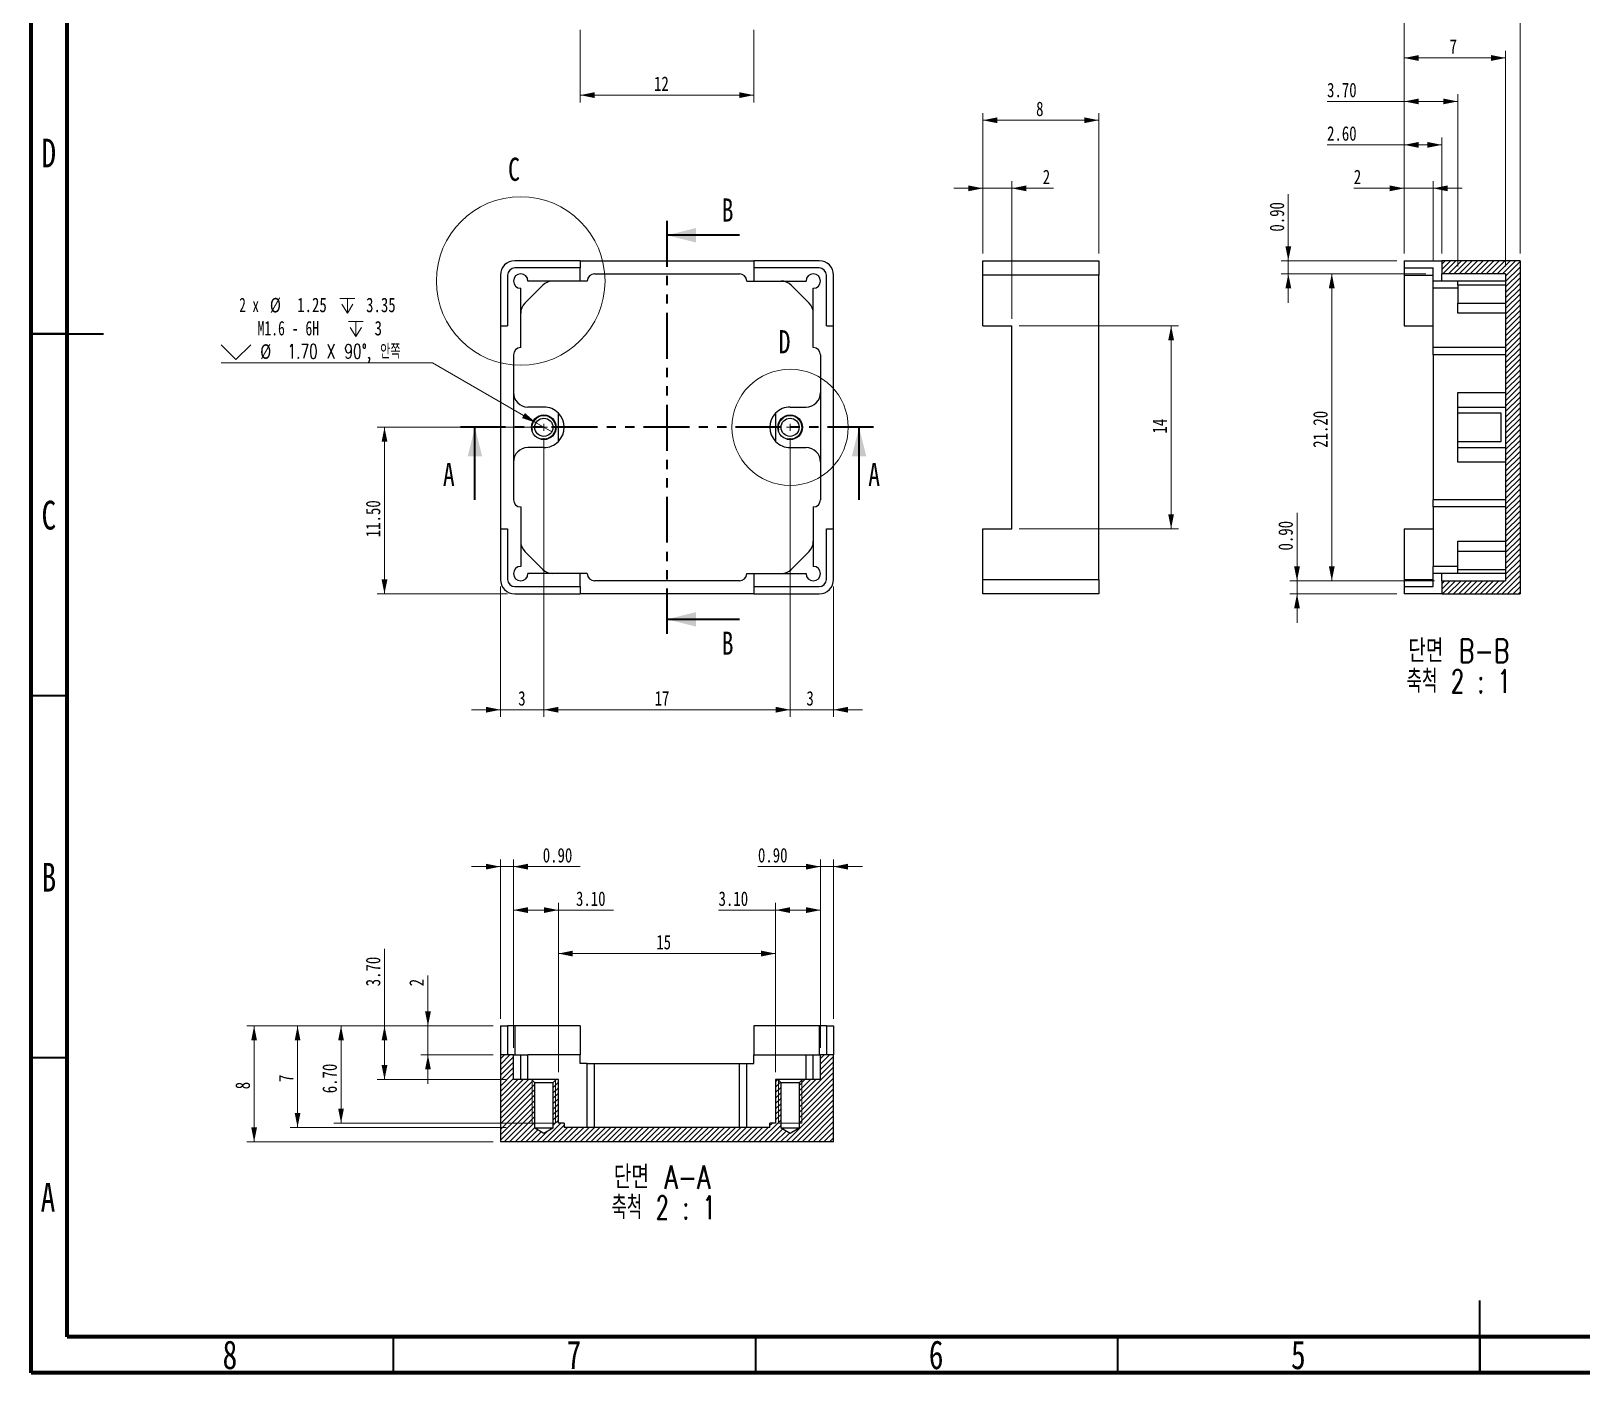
# Model space of a CAD drawing. Header units: millimetres. Extents: x 15 to 415, y 5 to 292.
# Drawn here: x 15 to 229.1, y 5 to 190.3 of the extents above; entities that cross this region are included whole.
import ezdxf

# ---------------------------------------------------------------- set-up
doc = ezdxf.new("R2010")
doc.units = ezdxf.units.MM
doc.linetypes.add('PHANTOM', pattern=[12.7, 6.35, -1.27, 1.27, -1.27, 1.27, -1.27])
doc.styles.add('SLDTEXTSTYLE1', font='TXT', dxfattribs={"width": 0.75, "bigfont": 'bigfont'})
doc.styles.add('SLDTEXTSTYLE10', font='TXT', dxfattribs={"width": 0.696429, "bigfont": 'bigfont'})
doc.styles.add('SLDTEXTSTYLE11', font='TXT', dxfattribs={"width": 0.65625, "bigfont": 'bigfont'})
doc.styles.add('SLDTEXTSTYLE2', font='TXT', dxfattribs={"width": 0.75})
doc.styles.add('SLDTEXTSTYLE8', font='TXT', dxfattribs={"width": 0.666667})
doc.styles.add('SLDTEXTSTYLE9', font='TXT', dxfattribs={"width": 0.694444})
doc.dimstyles.new('SLDDIMSTYLE0', dxfattribs={"dimtxt": 2, "dimasz": 2, "dimexe": 0, "dimexo": 0.0625, "dimgap": 0.5, "dimtad": 1, "dimlfac": 0.5, "dimrnd": 1e-09, "dimzin": 12, "dimdsep": 46, "dimtxsty": 'SLDTEXTSTYLE2', "dimsah": 1, "dimcen": 0.09, "dimadec": 0, "dimazin": 3, "dimtfac": 1, "dimtofl": 0, "dimtmove": 0, "dimatfit": 3, "dimfxl": 1, "dimfrac": 2, "dimtolj": 1, "dimtzin": 12, "dimarcsym": 0})
doc.dimstyles.new('SLDDIMSTYLE1', dxfattribs={"dimtxt": 2, "dimasz": 2, "dimexe": 0, "dimexo": 0.0625, "dimgap": 0.5, "dimtad": 0, "dimtih": 1, "dimtoh": 1, "dimlfac": 0.5, "dimrnd": 1e-09, "dimzin": 12, "dimdsep": 46, "dimtxsty": 'SLDTEXTSTYLE2', "dimblk1": 'NONE', "dimsah": 1, "dimcen": 0, "dimadec": 0, "dimazin": 3, "dimtfac": 1, "dimtmove": 0, "dimatfit": 3, "dimldrblk": 'NONE', "dimfxl": 1, "dimfrac": 2, "dimtolj": 1, "dimtzin": 12, "dimarcsym": 0})
doc.dimstyles.new('SLDDIMSTYLE2', dxfattribs={"dimtxt": 2, "dimasz": 2, "dimexe": 0, "dimexo": 0.0625, "dimgap": 0.5, "dimtad": 1, "dimlfac": 0.5, "dimrnd": 1e-09, "dimzin": 12, "dimdsep": 46, "dimtxsty": 'SLDTEXTSTYLE2', "dimsah": 1, "dimcen": 0.09, "dimadec": 0, "dimazin": 3, "dimtfac": 1, "dimtmove": 0, "dimatfit": 0, "dimfxl": 1, "dimfrac": 2, "dimtolj": 1, "dimtzin": 12, "dimarcsym": 0})
doc.dimstyles.new('SLDDIMSTYLE3', dxfattribs={"dimtxt": 2, "dimasz": 2, "dimexe": 0, "dimexo": 0.0625, "dimgap": 0.5, "dimtad": 1, "dimlfac": 0.5, "dimrnd": 1e-09, "dimzin": 4, "dimdsep": 46, "dimtxsty": 'SLDTEXTSTYLE2', "dimsah": 1, "dimcen": 0.09, "dimadec": 0, "dimazin": 1, "dimtfac": 1, "dimtofl": 0, "dimtmove": 0, "dimatfit": 3, "dimfxl": 1, "dimfrac": 2, "dimtolj": 1, "dimtzin": 12, "dimarcsym": 0})
doc.dimstyles.new('SLDDIMSTYLE5', dxfattribs={"dimtxt": 2, "dimasz": 2, "dimexe": 0, "dimexo": 0.0625, "dimgap": 0.5, "dimtad": 1, "dimlfac": 0.5, "dimrnd": 1e-09, "dimzin": 4, "dimdsep": 46, "dimtxsty": 'SLDTEXTSTYLE2', "dimsah": 1, "dimcen": 0.09, "dimadec": 0, "dimazin": 1, "dimtfac": 1, "dimtmove": 0, "dimatfit": 0, "dimfxl": 1, "dimfrac": 2, "dimtolj": 1, "dimtzin": 12, "dimarcsym": 0})
doc.dimstyles.new('SLDDIMSTYLE6', dxfattribs={"dimtxt": 2, "dimasz": 2, "dimexe": 0, "dimexo": 0.0625, "dimgap": 0.5, "dimtad": 1, "dimlfac": 0.5, "dimrnd": 1e-09, "dimzin": 0, "dimdsep": 46, "dimtxsty": 'SLDTEXTSTYLE2', "dimsah": 1, "dimcen": 0.09, "dimadec": 0, "dimazin": 0, "dimtfac": 1, "dimtmove": 0, "dimatfit": 0, "dimfxl": 1, "dimfrac": 2, "dimtolj": 1, "dimtzin": 12, "dimarcsym": 0})

# ---------------------------------------------------------------- blocks, each defined once
blk = doc.blocks.new('_D')
at = {"color": 7, "linetype": 'Continuous', "lineweight": 18}
for p, q in [((85.8, 134.09), (85.8, 95.59)), ((119.8, 134.09), (119.8, 95.59)), ((85.8, 96.59), (119.8, 96.59))]:
    blk.add_line(p, q, dxfattribs=at)
for points in [[(85.8, 96.59), (87.8, 96.19), (87.8, 96.99)], [(119.8, 96.59), (117.8, 96.99), (117.8, 96.19)]]:
    blk.add_solid(points, dxfattribs=at)
at = {"color": 7, "linetype": 'Continuous', "lineweight": 18, "insert": (101.09, 99.17), "char_height": 2, "attachment_point": 1, "style": 'SLDTEXTSTYLE2'}
blk.add_mtext('17', dxfattribs=at)
blk = doc.blocks.new('SW_SYMBOL_HOLE_DEPTH')
at = {"color": 0, "linetype": 'Continuous', "lineweight": 18}
for p, q in [((0, 875), (800, 875)), ((400, 875), (400, 75)), ((100, 555), (400, 75)), ((700, 555), (400, 75))]:
    blk.add_line(p, q, dxfattribs=at)
blk = doc.blocks.new('SW_SYMBOL_HOLE_SINK')
at = {"color": 0, "linetype": 'Continuous', "lineweight": 18}
for p, q in [((0, 875), (800, 75)), ((800, 75), (1600, 875))]:
    blk.add_line(p, q, dxfattribs=at)
blk = doc.blocks.new('_D_1')
at = {"color": 7, "linetype": 'Continuous', "lineweight": 18}
for p, q in [((70.42, 144.47), (41.24, 144.47)), ((84.72, 136.22), (70.42, 144.47)), ((86.88, 134.97), (84.72, 136.22))]:
    blk.add_line(p, q, dxfattribs=at)
blk.add_solid([(84.72, 136.22), (83.19, 137.56), (82.79, 136.87)], dxfattribs=at)
at = {"color": 7, "linetype": 'Continuous', "lineweight": 18, "xscale": 0.0025546875, "yscale": 0.0025546875, "zscale": 0.0025546875}
for name, p in [('SW_SYMBOL_HOLE_DEPTH', (57.65, 151.16)), ('SW_SYMBOL_HOLE_DEPTH', (58.82, 147.95)), ('SW_SYMBOL_HOLE_SINK', (41.24, 144.75))]:
    blk.add_blockref(name, p, dxfattribs=at)
at = {"color": 7, "linetype": 'Continuous', "lineweight": 18, "char_height": 2, "attachment_point": 1}
for s, insert, style in [('2 x', (43.75, 153.49), 'SLDTEXTSTYLE8'), ('%%c', (47.98, 153.46), 'SLDTEXTSTYLE2'), ('1.25', (51.75, 153.49), 'SLDTEXTSTYLE2'), ('3.35', (61.26, 153.49), 'SLDTEXTSTYLE2'), ('M1.6 - 6H', (46.27, 150.28), 'SLDTEXTSTYLE9'), ('3', (62.43, 150.28), 'SLDTEXTSTYLE2'), ('%%c', (46.64, 147.05), 'SLDTEXTSTYLE2'), ('1.70 X 90\\M+1818B, 안쪽', (50.4, 147.08), 'SLDTEXTSTYLE10')]:
    blk.add_mtext(s, dxfattribs=dict(at, insert=insert, style=style))
blk = doc.blocks.new('_NONE')
blk = doc.blocks.new('_D_2')
at = {"color": 7, "linetype": 'Continuous', "lineweight": 18}
for p, q in [((85.8, 134.09), (85.8, 95.59)), ((79.8, 113.59), (79.8, 95.59)), ((79.8, 96.59), (75.8, 96.59)), ((79.8, 96.59), (85.8, 96.59)), ((85.8, 96.59), (89.8, 96.59))]:
    blk.add_line(p, q, dxfattribs=at)
for points in [[(79.8, 96.59), (77.8, 96.99), (77.8, 96.19)], [(85.8, 96.59), (87.8, 96.19), (87.8, 96.99)]]:
    blk.add_solid(points, dxfattribs=at)
at = {"color": 7, "linetype": 'Continuous', "lineweight": 18, "insert": (82.26, 99.17), "char_height": 2, "attachment_point": 1, "style": 'SLDTEXTSTYLE2'}
blk.add_mtext('3', dxfattribs=at)
blk = doc.blocks.new('_D_3')
at = {"color": 7, "linetype": 'Continuous', "lineweight": 18}
for p, q in [((119.8, 134.09), (119.8, 95.59)), ((125.8, 113.59), (125.8, 95.59)), ((119.8, 96.59), (115.8, 96.59)), ((125.8, 96.59), (119.8, 96.59)), ((125.8, 96.59), (129.8, 96.59))]:
    blk.add_line(p, q, dxfattribs=at)
for points in [[(119.8, 96.59), (117.8, 96.99), (117.8, 96.19)], [(125.8, 96.59), (127.8, 96.19), (127.8, 96.99)]]:
    blk.add_solid(points, dxfattribs=at)
at = {"color": 7, "linetype": 'Continuous', "lineweight": 18, "insert": (122.05, 99.17), "char_height": 2, "attachment_point": 1, "style": 'SLDTEXTSTYLE2'}
blk.add_mtext('3', dxfattribs=at)
blk = doc.blocks.new('_D_4')
at = {"color": 7, "linetype": 'Continuous', "lineweight": 18}
for p, q in [((84.3, 135.59), (62.8, 135.59)), ((63.8, 112.59), (63.8, 135.59)), ((80.8, 112.59), (62.8, 112.59))]:
    blk.add_line(p, q, dxfattribs=at)
for points in [[(63.8, 135.59), (63.4, 133.59), (64.2, 133.59)], [(63.8, 112.59), (64.2, 114.59), (63.4, 114.59)]]:
    blk.add_solid(points, dxfattribs=at)
at = {"color": 7, "linetype": 'Continuous', "lineweight": 18, "insert": (61.22, 120.41), "char_height": 2, "attachment_point": 1, "rotation": 90, "style": 'SLDTEXTSTYLE2'}
blk.add_mtext('11.50', dxfattribs=at)
blk = doc.blocks.new('SW_CENTERMARKSYMBOL_0')
at = {"color": 0, "linetype": 'Continuous', "lineweight": 0}
for q in [(-0.5, 0), (0, 0.5), (0, -0.5), (0.5, 0)]:
    blk.add_line((0, 0), q, dxfattribs=at)
blk = doc.blocks.new('SW_CENTERMARKSYMBOL_1')
at = {"color": 0, "linetype": 'Continuous', "lineweight": 0}
for q in [(-0.5, 0), (0, 0.5), (0, -0.5), (0.5, 0)]:
    blk.add_line((0, 0), q, dxfattribs=at)
blk = doc.blocks.new('_D_5')
at = {"color": 7, "linetype": 'Continuous', "lineweight": 18}
for p, q in [((146.4, 159.59), (146.4, 178.99)), ((146.4, 177.99), (162.4, 177.99)), ((162.4, 159.59), (162.4, 178.99))]:
    blk.add_line(p, q, dxfattribs=at)
for points in [[(146.4, 177.99), (148.4, 177.59), (148.4, 178.39)], [(162.4, 177.99), (160.4, 178.39), (160.4, 177.59)]]:
    blk.add_solid(points, dxfattribs=at)
at = {"color": 7, "linetype": 'Continuous', "lineweight": 18, "insert": (153.76, 180.57), "char_height": 2, "attachment_point": 1, "style": 'SLDTEXTSTYLE2'}
blk.add_mtext('8', dxfattribs=at)
blk = doc.blocks.new('_D_6')
at = {"color": 7, "linetype": 'Continuous', "lineweight": 18}
for p, q in [((146.4, 159.59), (146.4, 169.59)), ((150.4, 150.59), (150.4, 169.59)), ((146.4, 168.59), (142.4, 168.59)), ((146.4, 168.59), (150.4, 168.59)), ((150.4, 168.59), (156.15, 168.59))]:
    blk.add_line(p, q, dxfattribs=at)
for points in [[(146.4, 168.59), (144.4, 168.99), (144.4, 168.19)], [(150.4, 168.59), (152.4, 168.19), (152.4, 168.99)]]:
    blk.add_solid(points, dxfattribs=at)
at = {"color": 7, "linetype": 'Continuous', "lineweight": 18, "insert": (154.68, 171.17), "char_height": 2, "attachment_point": 1, "style": 'SLDTEXTSTYLE2'}
blk.add_mtext('2', dxfattribs=at)
blk = doc.blocks.new('_D_7')
at = {"color": 7, "linetype": 'Continuous', "lineweight": 18}
for p, q in [((151.4, 149.59), (173.4, 149.59)), ((172.4, 121.59), (172.4, 149.59)), ((151.4, 121.59), (173.4, 121.59))]:
    blk.add_line(p, q, dxfattribs=at)
for points in [[(172.4, 149.59), (172, 147.59), (172.8, 147.59)], [(172.4, 121.59), (172.8, 123.59), (172, 123.59)]]:
    blk.add_solid(points, dxfattribs=at)
at = {"color": 7, "linetype": 'Continuous', "lineweight": 18, "insert": (169.82, 134.73), "char_height": 2, "attachment_point": 1, "rotation": 90, "style": 'SLDTEXTSTYLE2'}
blk.add_mtext('14', dxfattribs=at)
blk = doc.blocks.new('_D_10')
at = {"color": 7, "linetype": 'Continuous', "lineweight": 18}
for p, q in [((90.8, 190.46), (90.8, 180.46)), ((114.8, 190.46), (114.8, 180.46)), ((90.8, 181.46), (114.8, 181.46))]:
    blk.add_line(p, q, dxfattribs=at)
for points in [[(90.8, 181.46), (92.8, 181.06), (92.8, 181.86)], [(114.8, 181.46), (112.8, 181.86), (112.8, 181.06)]]:
    blk.add_solid(points, dxfattribs=at)
at = {"color": 7, "linetype": 'Continuous', "lineweight": 18, "insert": (101.01, 184.04), "char_height": 2, "attachment_point": 1, "style": 'SLDTEXTSTYLE2'}
blk.add_mtext('12', dxfattribs=at)
blk = doc.blocks.new('_D_14')
at = {"color": 7, "linetype": 'Continuous', "lineweight": 18}
for p, q in [((69.8, 52.92), (69.8, 59.87)), ((78.8, 52.92), (68.8, 52.92)), ((69.8, 52.92), (69.8, 48.92)), ((78.8, 48.92), (68.8, 48.92)), ((69.8, 48.92), (69.8, 44.92))]:
    blk.add_line(p, q, dxfattribs=at)
for points in [[(69.8, 52.92), (70.2, 54.92), (69.4, 54.92)], [(69.8, 48.92), (69.4, 46.92), (70.2, 46.92)]]:
    blk.add_solid(points, dxfattribs=at)
at = {"color": 7, "linetype": 'Continuous', "lineweight": 18, "insert": (67.22, 58.4), "char_height": 2, "attachment_point": 1, "rotation": 90, "style": 'SLDTEXTSTYLE2'}
blk.add_mtext('2', dxfattribs=at)
blk = doc.blocks.new('_D_15')
at = {"color": 7, "linetype": 'Continuous', "lineweight": 18}
for p, q in [((63.8, 52.92), (63.8, 63.57)), ((78.8, 52.92), (62.8, 52.92)), ((63.8, 52.92), (63.8, 45.52)), ((80.6, 45.52), (62.8, 45.52))]:
    blk.add_line(p, q, dxfattribs=at)
for points in [[(63.8, 52.92), (63.4, 50.92), (64.2, 50.92)], [(63.8, 45.52), (64.2, 47.52), (63.4, 47.52)]]:
    blk.add_solid(points, dxfattribs=at)
at = {"color": 7, "linetype": 'Continuous', "lineweight": 18, "insert": (61.22, 58.4), "char_height": 2, "attachment_point": 1, "rotation": 90, "style": 'SLDTEXTSTYLE2'}
blk.add_mtext('3.70', dxfattribs=at)
blk = doc.blocks.new('_D_16')
at = {"color": 7, "linetype": 'Continuous', "lineweight": 18}
for p, q in [((78.8, 52.92), (56.8, 52.92)), ((57.8, 52.92), (57.8, 39.52)), ((86.8, 39.52), (56.8, 39.52))]:
    blk.add_line(p, q, dxfattribs=at)
for points in [[(57.8, 52.92), (57.4, 50.92), (58.2, 50.92)], [(57.8, 39.52), (58.2, 41.52), (57.4, 41.52)]]:
    blk.add_solid(points, dxfattribs=at)
at = {"color": 7, "linetype": 'Continuous', "lineweight": 18, "insert": (55.22, 43.63), "char_height": 2, "attachment_point": 1, "rotation": 90, "style": 'SLDTEXTSTYLE2'}
blk.add_mtext('6.70', dxfattribs=at)
blk = doc.blocks.new('_D_17')
at = {"color": 7, "linetype": 'Continuous', "lineweight": 18}
for p, q in [((78.8, 52.92), (50.8, 52.92)), ((51.8, 52.92), (51.8, 38.92)), ((80.6, 38.92), (50.8, 38.92))]:
    blk.add_line(p, q, dxfattribs=at)
for points in [[(51.8, 52.92), (51.4, 50.92), (52.2, 50.92)], [(51.8, 38.92), (52.2, 40.92), (51.4, 40.92)]]:
    blk.add_solid(points, dxfattribs=at)
at = {"color": 7, "linetype": 'Continuous', "lineweight": 18, "insert": (49.22, 45.18), "char_height": 2, "attachment_point": 1, "rotation": 90, "style": 'SLDTEXTSTYLE2'}
blk.add_mtext('7', dxfattribs=at)
blk = doc.blocks.new('_D_18')
at = {"color": 7, "linetype": 'Continuous', "lineweight": 18}
for p, q in [((78.8, 52.92), (44.8, 52.92)), ((45.8, 52.92), (45.8, 36.92)), ((78.8, 36.92), (44.8, 36.92))]:
    blk.add_line(p, q, dxfattribs=at)
for points in [[(45.8, 52.92), (45.4, 50.92), (46.2, 50.92)], [(45.8, 36.92), (46.2, 38.92), (45.4, 38.92)]]:
    blk.add_solid(points, dxfattribs=at)
at = {"color": 7, "linetype": 'Continuous', "lineweight": 18, "insert": (43.22, 44.18), "char_height": 2, "attachment_point": 1, "rotation": 90, "style": 'SLDTEXTSTYLE2'}
blk.add_mtext('8', dxfattribs=at)
blk = doc.blocks.new('_D_19')
at = {"color": 7, "linetype": 'Continuous', "lineweight": 18}
for p, q in [((79.8, 53.92), (79.8, 75.92)), ((81.6, 49.92), (81.6, 75.92)), ((79.8, 74.92), (75.8, 74.92)), ((79.8, 74.92), (81.6, 74.92)), ((81.6, 74.92), (90.82, 74.92))]:
    blk.add_line(p, q, dxfattribs=at)
for points in [[(79.8, 74.92), (77.8, 75.32), (77.8, 74.52)], [(81.6, 74.92), (83.6, 74.52), (83.6, 75.32)]]:
    blk.add_solid(points, dxfattribs=at)
at = {"color": 7, "linetype": 'Continuous', "lineweight": 18, "insert": (85.65, 77.5), "char_height": 2, "attachment_point": 1, "style": 'SLDTEXTSTYLE2'}
blk.add_mtext('0.90', dxfattribs=at)
blk = doc.blocks.new('_D_20')
at = {"color": 7, "linetype": 'Continuous', "lineweight": 18}
for p, q in [((81.6, 49.92), (81.6, 69.92)), ((81.6, 68.92), (87.8, 68.92)), ((87.8, 46.52), (87.8, 69.92)), ((87.8, 68.92), (95.42, 68.92))]:
    blk.add_line(p, q, dxfattribs=at)
for points in [[(81.6, 68.92), (83.6, 68.52), (83.6, 69.32)], [(87.8, 68.92), (85.8, 69.32), (85.8, 68.52)]]:
    blk.add_solid(points, dxfattribs=at)
at = {"color": 7, "linetype": 'Continuous', "lineweight": 18, "insert": (90.24, 71.5), "char_height": 2, "attachment_point": 1, "style": 'SLDTEXTSTYLE2'}
blk.add_mtext('3.10', dxfattribs=at)
blk = doc.blocks.new('_D_21')
at = {"color": 7, "linetype": 'Continuous', "lineweight": 18}
for p, q in [((87.8, 46.52), (87.8, 63.92)), ((87.8, 62.92), (117.8, 62.92)), ((117.8, 46.52), (117.8, 63.92))]:
    blk.add_line(p, q, dxfattribs=at)
for points in [[(87.8, 62.92), (89.8, 62.52), (89.8, 63.32)], [(117.8, 62.92), (115.8, 63.32), (115.8, 62.52)]]:
    blk.add_solid(points, dxfattribs=at)
at = {"color": 7, "linetype": 'Continuous', "lineweight": 18, "insert": (101.32, 65.5), "char_height": 2, "attachment_point": 1, "style": 'SLDTEXTSTYLE2'}
blk.add_mtext('15', dxfattribs=at)
blk = doc.blocks.new('_D_22')
at = {"color": 7, "linetype": 'Continuous', "lineweight": 18}
for p, q in [((117.8, 68.92), (109.92, 68.92)), ((117.8, 46.52), (117.8, 69.92)), ((117.8, 68.92), (124, 68.92)), ((124, 49.92), (124, 69.92))]:
    blk.add_line(p, q, dxfattribs=at)
for points in [[(117.8, 68.92), (119.8, 68.52), (119.8, 69.32)], [(124, 68.92), (122, 69.32), (122, 68.52)]]:
    blk.add_solid(points, dxfattribs=at)
at = {"color": 7, "linetype": 'Continuous', "lineweight": 18, "insert": (109.92, 71.5), "char_height": 2, "attachment_point": 1, "style": 'SLDTEXTSTYLE2'}
blk.add_mtext('3.10', dxfattribs=at)
blk = doc.blocks.new('_D_23')
at = {"color": 7, "linetype": 'Continuous', "lineweight": 18}
for p, q in [((124, 49.92), (124, 75.92)), ((125.8, 53.92), (125.8, 75.92)), ((124, 74.92), (115.36, 74.92)), ((124, 74.92), (125.8, 74.92)), ((125.8, 74.92), (129.8, 74.92))]:
    blk.add_line(p, q, dxfattribs=at)
for points in [[(124, 74.92), (122, 75.32), (122, 74.52)], [(125.8, 74.92), (127.8, 74.52), (127.8, 75.32)]]:
    blk.add_solid(points, dxfattribs=at)
at = {"color": 7, "linetype": 'Continuous', "lineweight": 18, "insert": (115.36, 77.5), "char_height": 2, "attachment_point": 1, "style": 'SLDTEXTSTYLE2'}
blk.add_mtext('0.90', dxfattribs=at)
blk = doc.blocks.new('SW_NOTE_3')
at = {"color": 0, "linetype": 'Continuous', "lineweight": 0, "char_height": 3.2, "attachment_point": 2}
for s, insert, style in [('단면 A-A', (7.6, 4.13), 'SLDTEXTSTYLE1'), ('축척 2 : 1', (7.78, -0.07), 'SLDTEXTSTYLE11')]:
    blk.add_mtext(s, dxfattribs=dict(at, insert=insert, style=style))
blk = doc.blocks.new('_D_24')
at = {"color": 7, "linetype": 'Continuous', "lineweight": 18}
for p, q in [((204.58, 159.59), (204.58, 169.59)), ((208.58, 158.59), (208.58, 169.59)), ((204.58, 168.59), (197.62, 168.59)), ((204.58, 168.59), (208.58, 168.59)), ((208.58, 168.59), (212.58, 168.59))]:
    blk.add_line(p, q, dxfattribs=at)
for points in [[(204.58, 168.59), (202.58, 168.99), (202.58, 168.19)], [(208.58, 168.59), (210.58, 168.19), (210.58, 168.99)]]:
    blk.add_solid(points, dxfattribs=at)
at = {"color": 7, "linetype": 'Continuous', "lineweight": 18, "insert": (197.62, 171.17), "char_height": 2, "attachment_point": 1, "style": 'SLDTEXTSTYLE2'}
blk.add_mtext('2', dxfattribs=at)
blk = doc.blocks.new('_D_25')
at = {"color": 7, "linetype": 'Continuous', "lineweight": 18}
for p, q in [((204.58, 159.59), (204.58, 175.59)), ((209.78, 159.59), (209.78, 175.59)), ((204.58, 174.59), (193.93, 174.59)), ((204.58, 174.59), (209.78, 174.59))]:
    blk.add_line(p, q, dxfattribs=at)
for points in [[(204.58, 174.59), (206.58, 174.19), (206.58, 174.99)], [(209.78, 174.59), (207.78, 174.99), (207.78, 174.19)]]:
    blk.add_solid(points, dxfattribs=at)
at = {"color": 7, "linetype": 'Continuous', "lineweight": 18, "insert": (193.93, 177.17), "char_height": 2, "attachment_point": 1, "style": 'SLDTEXTSTYLE2'}
blk.add_mtext('2.60', dxfattribs=at)
blk = doc.blocks.new('_D_26')
at = {"color": 7, "linetype": 'Continuous', "lineweight": 18}
for p, q in [((204.58, 180.59), (193.93, 180.59)), ((204.58, 159.59), (204.58, 181.59)), ((204.58, 180.59), (211.98, 180.59)), ((211.98, 157.79), (211.98, 181.59))]:
    blk.add_line(p, q, dxfattribs=at)
for points in [[(204.58, 180.59), (206.58, 180.19), (206.58, 180.99)], [(211.98, 180.59), (209.98, 180.99), (209.98, 180.19)]]:
    blk.add_solid(points, dxfattribs=at)
at = {"color": 7, "linetype": 'Continuous', "lineweight": 18, "insert": (193.93, 183.17), "char_height": 2, "attachment_point": 1, "style": 'SLDTEXTSTYLE2'}
blk.add_mtext('3.70', dxfattribs=at)
blk = doc.blocks.new('_D_27')
at = {"color": 7, "linetype": 'Continuous', "lineweight": 18}
for p, q in [((204.58, 159.59), (204.58, 187.59)), ((204.58, 186.59), (218.58, 186.59)), ((218.58, 157.79), (218.58, 187.59))]:
    blk.add_line(p, q, dxfattribs=at)
for points in [[(204.58, 186.59), (206.58, 186.19), (206.58, 186.99)], [(218.58, 186.59), (216.58, 186.99), (216.58, 186.19)]]:
    blk.add_solid(points, dxfattribs=at)
at = {"color": 7, "linetype": 'Continuous', "lineweight": 18, "insert": (210.84, 189.17), "char_height": 2, "attachment_point": 1, "style": 'SLDTEXTSTYLE2'}
blk.add_mtext('7', dxfattribs=at)
blk = doc.blocks.new('_D_28')
at = {"color": 7, "linetype": 'Continuous', "lineweight": 18}
for p, q in [((204.58, 159.59), (204.58, 193.59)), ((220.58, 159.59), (220.58, 193.59)), ((204.58, 192.59), (220.58, 192.59))]:
    blk.add_line(p, q, dxfattribs=at)
for points in [[(204.58, 192.59), (206.58, 192.19), (206.58, 192.99)], [(220.58, 192.59), (218.58, 192.99), (218.58, 192.19)]]:
    blk.add_solid(points, dxfattribs=at)
at = {"color": 7, "linetype": 'Continuous', "lineweight": 18, "insert": (211.84, 195.17), "char_height": 2, "attachment_point": 1, "style": 'SLDTEXTSTYLE2'}
blk.add_mtext('8', dxfattribs=at)
blk = doc.blocks.new('_D_29')
at = {"color": 7, "linetype": 'Continuous', "lineweight": 18}
for p, q in [((188.58, 158.59), (188.58, 167.78)), ((203.58, 158.59), (187.58, 158.59)), ((188.58, 158.59), (188.58, 156.79)), ((207.58, 156.79), (187.58, 156.79)), ((188.58, 156.79), (188.58, 152.79))]:
    blk.add_line(p, q, dxfattribs=at)
for points in [[(188.58, 158.59), (188.98, 160.59), (188.18, 160.59)], [(188.58, 156.79), (188.18, 154.79), (188.98, 154.79)]]:
    blk.add_solid(points, dxfattribs=at)
at = {"color": 7, "linetype": 'Continuous', "lineweight": 18, "insert": (186, 162.61), "char_height": 2, "attachment_point": 1, "rotation": 90, "style": 'SLDTEXTSTYLE2'}
blk.add_mtext('0.90', dxfattribs=at)
blk = doc.blocks.new('_D_30')
at = {"color": 7, "linetype": 'Continuous', "lineweight": 18}
for p, q in [((207.58, 156.79), (193.58, 156.79)), ((194.58, 156.79), (194.58, 114.39)), ((208.78, 114.39), (193.58, 114.39))]:
    blk.add_line(p, q, dxfattribs=at)
for points in [[(194.58, 156.79), (194.18, 154.79), (194.98, 154.79)], [(194.58, 114.39), (194.98, 116.39), (194.18, 116.39)]]:
    blk.add_solid(points, dxfattribs=at)
at = {"color": 7, "linetype": 'Continuous', "lineweight": 18, "insert": (192, 132.76), "char_height": 2, "attachment_point": 1, "rotation": 90, "style": 'SLDTEXTSTYLE2'}
blk.add_mtext('21.20', dxfattribs=at)
blk = doc.blocks.new('_D_31')
at = {"color": 7, "linetype": 'Continuous', "lineweight": 18}
for p, q in [((189.78, 114.39), (189.78, 123.76)), ((208.78, 114.39), (188.78, 114.39)), ((189.78, 114.39), (189.78, 112.59)), ((203.58, 112.59), (188.78, 112.59)), ((189.78, 112.59), (189.78, 108.59))]:
    blk.add_line(p, q, dxfattribs=at)
for points in [[(189.78, 114.39), (190.18, 116.39), (189.38, 116.39)], [(189.78, 112.59), (189.38, 110.59), (190.18, 110.59)]]:
    blk.add_solid(points, dxfattribs=at)
at = {"color": 7, "linetype": 'Continuous', "lineweight": 18, "insert": (187.2, 118.58), "char_height": 2, "attachment_point": 1, "rotation": 90, "style": 'SLDTEXTSTYLE2'}
blk.add_mtext('0.90', dxfattribs=at)
blk = doc.blocks.new('SW_NOTE_4')
at = {"color": 0, "linetype": 'Continuous', "lineweight": 0, "char_height": 3.2, "attachment_point": 2}
for s, insert, style in [('단면 B-B', (7.1, 4.13), 'SLDTEXTSTYLE1'), ('축척 2 : 1', (7.07, -0.07), 'SLDTEXTSTYLE11')]:
    blk.add_mtext(s, dxfattribs=dict(at, insert=insert, style=style))

msp = doc.modelspace()

# ---------------------------------------------------------------- hatches: boundary and pattern name
at = {"linetype": 'Continuous', "lineweight": 18}
h = msp.add_hatch(dxfattribs=at)
h.set_pattern_fill('ANSI31', scale=0.1666667, style=0)
h.paths.add_polyline_path([(220.577, 158.591), (209.777, 158.591), (209.777, 156.791), (218.577, 156.791), (218.577, 114.391), (209.777, 114.391), (209.777, 112.591), (220.577, 112.591)], flags=0)
h = msp.add_hatch(dxfattribs=at)
h.set_pattern_fill('ANSI31', scale=0.166667, style=0)
h.paths.add_polyline_path([(79.801, 36.918), (125.801, 36.918), (125.801, 48.918), (124.001, 48.918), (124.001, 45.518), (121.501, 45.518), (121.051, 45.068), (121.051, 38.818), (119.801, 38.067), (118.551, 38.818), (118.551, 45.068), (118.101, 45.518), (117.801, 45.518), (117.801, 39.518), (117.001, 39.518), (117.001, 38.918), (88.601, 38.918), (88.601, 39.518), (87.801, 39.518), (87.801, 45.518), (87.501, 45.518), (87.051, 45.068), (87.051, 38.818), (85.801, 38.067), (84.551, 38.818), (84.551, 45.068), (84.101, 45.518), (81.601, 45.518), (81.601, 48.918), (79.801, 48.918)], flags=0)

# ---------------------------------------------------------------- linework, layer by layer
at = {"color": 7, "linetype": 'Continuous', "lineweight": 70}
for p, q in [((15, 5), (15, 292)), ((20, 10), (20, 287)), ((410, 10), (20, 10)), ((415, 5), (15, 5))]:
    msp.add_line(p, q, dxfattribs=at)
at = {"color": 7, "linetype": 'PHANTOM', "lineweight": 35}
for p, q in [((102.801, 164.111), (102.801, 107.071)), ((131.321, 135.591), (74.281, 135.591))]:
    msp.add_line(p, q, dxfattribs=at)
at = {"color": 7, "linetype": 'Continuous', "lineweight": 35}
for p, q in [((112.801, 162.111), (102.801, 162.111)), ((15, 148.5), (25, 148.5)), ((20, 148.5), (15, 148.5)), ((76.281, 125.591), (76.281, 135.591)), ((129.321, 125.591), (129.321, 135.591)), ((112.801, 109.071), (102.801, 109.071)), ((20, 98.5), (15, 98.5)), ((20, 48.5), (15, 48.5)), ((215, 5), (215, 15)), ((65, 10), (65, 5)), ((115, 10), (115, 5)), ((165, 10), (165, 5)), ((215, 10), (215, 5))]:
    msp.add_line(p, q, dxfattribs=at)
at = {"color": 7, "linetype": 'Continuous', "lineweight": 25}
for p, q in [((90.801, 158.591), (81.801, 158.591)), ((90.801, 158.591), (90.801, 157.591)), ((90.801, 158.591), (114.801, 158.591)), ((114.801, 158.591), (114.801, 157.591)), ((123.801, 158.591), (114.801, 158.591)), ((146.399, 156.591), (146.399, 158.591)), ((146.399, 158.591), (162.399, 158.591)), ((162.399, 158.591), (162.399, 156.591)), ((204.577, 158.591), (204.577, 157.591)), ((204.577, 158.591), (209.777, 158.591)), ((209.777, 158.591), (209.777, 156.791)), ((220.577, 158.591), (209.777, 158.591)), ((220.577, 158.591), (220.577, 112.591)), ((79.801, 156.591), (79.801, 149.591)), ((80.801, 156.591), (80.801, 149.591)), ((90.801, 157.591), (81.801, 157.591)), ((90.801, 155.791), (90.801, 157.591)), ((92.801, 156.791), (112.801, 156.791)), ((123.801, 157.591), (114.801, 157.591)), ((114.801, 157.591), (114.801, 155.791)), ((124.801, 149.591), (124.801, 156.591)), ((125.801, 149.591), (125.801, 156.591)), ((146.399, 149.591), (146.399, 156.591)), ((162.399, 156.591), (146.399, 156.591)), ((162.399, 114.591), (162.399, 156.591)), ((204.577, 157.591), (208.577, 157.591)), ((204.577, 157.591), (204.577, 156.591)), ((204.577, 156.591), (208.577, 156.591)), ((204.577, 156.591), (204.577, 149.591)), ((208.577, 155.791), (208.577, 157.591)), ((218.577, 156.791), (209.777, 156.791)), ((209.777, 155.791), (209.777, 156.791)), ((218.577, 156.791), (218.577, 114.391)), ((82.601, 146.591), (82.601, 154.791)), ((85.646, 155.206), (83.187, 152.747)), ((90.801, 155.791), (83.601, 155.791)), ((91.801, 155.791), (90.801, 155.791)), ((113.801, 155.791), (114.801, 155.791)), ((114.801, 155.791), (122.001, 155.791)), ((122.415, 152.747), (119.956, 155.206)), ((123.001, 146.591), (123.001, 154.791)), ((209.777, 155.791), (208.577, 155.791)), ((208.577, 154.791), (208.577, 155.791)), ((211.977, 154.791), (208.577, 154.791)), ((208.577, 146.591), (208.577, 154.791)), ((218.577, 155.791), (209.777, 155.791)), ((211.977, 155.206), (211.977, 155.791)), ((218.577, 155.206), (211.977, 155.206)), ((211.977, 155.206), (211.977, 152.747)), ((211.977, 152.747), (218.577, 152.747)), ((211.977, 151.333), (211.977, 152.747)), ((218.577, 151.333), (211.977, 151.333)), ((79.801, 149.591), (80.801, 149.591)), ((79.801, 149.591), (79.801, 121.591)), ((124.801, 149.591), (125.801, 149.591)), ((125.801, 121.591), (125.801, 149.591)), ((146.399, 149.591), (150.399, 149.591)), ((150.399, 121.591), (150.399, 149.591)), ((204.577, 149.591), (208.577, 149.591)), ((218.577, 146.591), (208.577, 146.591)), ((208.577, 145.591), (208.577, 146.591)), ((81.601, 145.591), (81.601, 125.591)), ((124.001, 145.591), (124.001, 125.591)), ((218.577, 145.591), (208.577, 145.591)), ((208.577, 145.591), (208.577, 125.591)), ((211.977, 140.391), (218.577, 140.391)), ((211.977, 138.391), (211.977, 140.391)), ((85.801, 138.391), (83.601, 138.391)), ((87.801, 133.632), (87.801, 137.551)), ((117.801, 137.551), (117.801, 133.632)), ((119.801, 138.391), (122.001, 138.391)), ((211.977, 137.551), (211.977, 138.391)), ((211.977, 138.391), (218.577, 138.391)), ((217.977, 137.551), (211.977, 137.551)), ((211.977, 133.632), (211.977, 137.551)), ((217.977, 133.632), (217.977, 137.551)), ((85.801, 132.791), (83.601, 132.791)), ((119.801, 132.791), (122.001, 132.791)), ((211.977, 132.791), (211.977, 133.632)), ((211.977, 133.632), (217.977, 133.632)), ((211.977, 132.791), (218.577, 132.791)), ((211.977, 130.791), (211.977, 132.791)), ((218.577, 130.791), (211.977, 130.791)), ((82.601, 124.591), (82.601, 116.391)), ((123.001, 124.591), (123.001, 116.391)), ((218.577, 125.591), (208.577, 125.591)), ((208.577, 124.591), (208.577, 125.591)), ((218.577, 124.591), (208.577, 124.591)), ((208.577, 124.591), (208.577, 116.391)), ((79.801, 121.591), (80.801, 121.591)), ((79.801, 121.591), (79.801, 114.591)), ((80.801, 121.591), (80.801, 114.591)), ((124.801, 121.591), (125.801, 121.591)), ((124.801, 114.591), (124.801, 121.591)), ((125.801, 114.591), (125.801, 121.591)), ((146.399, 114.591), (146.399, 121.591)), ((146.399, 121.591), (150.399, 121.591)), ((204.577, 121.591), (208.577, 121.591)), ((204.577, 121.591), (204.577, 114.591)), ((85.646, 115.977), (83.187, 118.436)), ((122.415, 118.436), (119.956, 115.977)), ((211.977, 119.85), (218.577, 119.85)), ((211.977, 118.436), (211.977, 119.85)), ((218.577, 118.436), (211.977, 118.436)), ((211.977, 115.977), (211.977, 118.436)), ((211.977, 116.391), (208.577, 116.391)), ((208.577, 115.391), (208.577, 116.391)), ((211.977, 115.977), (218.577, 115.977)), ((211.977, 115.391), (211.977, 115.977)), ((81.801, 113.591), (90.801, 113.591)), ((90.801, 115.391), (83.601, 115.391)), ((90.801, 113.591), (90.801, 115.391)), ((91.801, 115.391), (90.801, 115.391)), ((90.801, 113.591), (90.801, 112.591)), ((112.801, 114.391), (92.801, 114.391)), ((113.801, 115.391), (114.801, 115.391)), ((114.801, 115.391), (122.001, 115.391)), ((114.801, 115.391), (114.801, 113.591)), ((114.801, 113.591), (123.801, 113.591)), ((114.801, 113.591), (114.801, 112.591)), ((146.399, 112.591), (146.399, 114.591)), ((146.399, 114.591), (162.399, 114.591)), ((162.399, 114.591), (162.399, 112.591)), ((204.577, 114.591), (208.577, 114.591)), ((204.577, 114.591), (204.577, 113.591)), ((204.577, 113.591), (204.577, 112.591)), ((204.577, 113.591), (208.577, 113.591)), ((208.577, 113.591), (208.577, 115.391)), ((209.777, 115.391), (208.577, 115.391)), ((218.577, 115.391), (209.777, 115.391)), ((209.777, 114.391), (209.777, 115.391)), ((209.777, 114.391), (209.777, 112.591)), ((209.777, 114.391), (218.577, 114.391)), ((81.801, 112.591), (90.801, 112.591)), ((114.801, 112.591), (90.801, 112.591)), ((114.801, 112.591), (123.801, 112.591)), ((162.399, 112.591), (146.399, 112.591)), ((209.777, 112.591), (204.577, 112.591)), ((209.777, 112.591), (220.577, 112.591)), ((79.801, 52.918), (80.801, 52.918)), ((79.801, 52.918), (79.801, 48.918)), ((80.801, 52.918), (80.801, 48.918)), ((81.801, 52.918), (80.801, 52.918)), ((81.801, 52.918), (81.801, 48.918)), ((90.801, 52.918), (81.801, 52.918)), ((90.801, 52.918), (90.801, 48.918)), ((114.801, 52.918), (114.801, 48.918)), ((123.801, 52.918), (114.801, 52.918)), ((123.801, 52.918), (123.801, 48.918)), ((124.801, 52.918), (123.801, 52.918)), ((124.801, 52.918), (124.801, 48.918)), ((124.801, 52.918), (125.801, 52.918)), ((125.801, 52.918), (125.801, 48.918)), ((79.801, 48.918), (79.801, 36.918)), ((81.601, 48.918), (79.801, 48.918)), ((81.601, 45.518), (81.601, 48.918)), ((81.601, 48.918), (82.601, 48.918)), ((82.601, 45.518), (82.601, 48.918)), ((82.601, 48.918), (83.601, 48.918)), ((83.601, 45.518), (83.601, 48.918)), ((90.801, 48.918), (83.601, 48.918)), ((90.801, 47.718), (90.801, 48.918)), ((91.801, 47.718), (90.801, 47.718)), ((91.801, 38.918), (91.801, 47.718)), ((91.801, 47.718), (92.801, 47.718)), ((92.801, 38.918), (92.801, 47.718)), ((92.801, 47.718), (112.801, 47.718)), ((112.801, 38.918), (112.801, 47.718)), ((112.801, 47.718), (113.801, 47.718)), ((113.801, 38.918), (113.801, 47.718)), ((113.801, 47.718), (114.801, 47.718)), ((114.801, 47.718), (114.801, 48.918)), ((114.801, 48.918), (122.001, 48.918)), ((122.001, 45.518), (122.001, 48.918)), ((122.001, 48.918), (123.001, 48.918)), ((123.001, 45.518), (123.001, 48.918)), ((123.001, 48.918), (124.001, 48.918)), ((124.001, 45.518), (124.001, 48.918)), ((125.801, 48.918), (124.001, 48.918)), ((125.801, 36.918), (125.801, 48.918)), ((84.101, 45.518), (81.601, 45.518)), ((84.551, 45.068), (84.101, 45.518)), ((87.501, 45.518), (84.101, 45.518)), ((84.551, 38.818), (84.551, 45.068)), ((87.051, 45.068), (84.551, 45.068)), ((87.501, 45.518), (87.051, 45.068)), ((87.051, 45.068), (87.051, 38.818)), ((87.801, 45.518), (87.501, 45.518)), ((87.801, 39.518), (87.801, 45.518)), ((117.801, 45.518), (117.801, 39.518)), ((118.101, 45.518), (117.801, 45.518)), ((118.551, 45.068), (118.101, 45.518)), ((121.501, 45.518), (118.101, 45.518)), ((118.551, 38.818), (118.551, 45.068)), ((121.051, 45.068), (118.551, 45.068)), ((121.501, 45.518), (121.051, 45.068)), ((121.051, 45.068), (121.051, 38.818)), ((124.001, 45.518), (121.501, 45.518)), ((85.801, 38.067), (84.551, 38.818)), ((87.051, 38.818), (84.551, 38.818)), ((87.051, 38.818), (85.801, 38.067)), ((88.601, 39.518), (87.801, 39.518)), ((88.601, 39.518), (88.601, 38.918)), ((117.001, 38.918), (88.601, 38.918)), ((117.001, 38.918), (117.001, 39.518)), ((117.801, 39.518), (117.001, 39.518)), ((119.801, 38.067), (118.551, 38.818)), ((121.051, 38.818), (118.551, 38.818)), ((121.051, 38.818), (119.801, 38.067)), ((125.801, 36.918), (79.801, 36.918))]:
    msp.add_line(p, q, dxfattribs=at)
at = {"color": 7, "linetype": 'Continuous', "lineweight": 18}
for p, q in [((84.201, 45.418), (84.201, 39.518)), ((87.401, 45.418), (87.401, 39.518)), ((118.201, 45.418), (118.201, 39.518)), ((121.401, 45.418), (121.401, 39.518)), ((84.201, 39.518), (87.401, 39.518)), ((118.201, 39.518), (121.401, 39.518))]:
    msp.add_line(p, q, dxfattribs=at)
for centre, radius in [((82.601, 155.791), 11.643), ((119.801, 135.591), 8.026)]:
    msp.add_circle(centre, radius, dxfattribs=at)
at = {"color": 7, "linetype": 'Continuous', "lineweight": 25}
for centre, radius in [((85.801, 135.591), 1.7), ((119.801, 135.591), 1.7), ((85.801, 135.591), 1.25), ((119.801, 135.591), 1.25)]:
    msp.add_circle(centre, radius, dxfattribs=at)
for centre, radius, start, end in [((81.801, 156.591), 2, 90, 180), ((123.801, 156.591), 2, 0, 90), ((81.801, 156.591), 1, 90, 180), ((82.601, 155.791), 1, 0, 270), ((92.801, 155.791), 1, 90, 180), ((112.801, 155.791), 1, 0, 90), ((123.001, 155.791), 1, 270, 180), ((123.801, 156.591), 1, 0, 90), ((87.06, 153.791), 2, 90, 135), ((118.542, 153.791), 2, 45, 90), ((84.601, 151.333), 2, 135, 180), ((121.001, 151.333), 2, 0, 45), ((82.601, 145.591), 1, 90, 180), ((123.001, 145.591), 1, 0, 90), ((83.601, 140.391), 2, 180, 270), ((122.001, 140.391), 2, 270, 0), ((85.801, 135.591), 2.8, 44.41531, 90), ((85.801, 135.591), 2.8, 315.58469, 44.41531), ((119.801, 135.591), 2.8, 135.58469, 224.41531), ((119.801, 135.591), 2.8, 90, 135.58469), ((83.601, 130.791), 2, 90, 180), ((85.801, 135.591), 2.8, 270, 315.58469), ((119.801, 135.591), 2.8, 224.41531, 270), ((122.001, 130.791), 2, 0, 90), ((82.601, 125.591), 1, 180, 270), ((123.001, 125.591), 1, 270, 0), ((84.601, 119.85), 2, 180, 225), ((121.001, 119.85), 2, 315, 0), ((82.601, 115.391), 1, 90, 0), ((87.06, 117.391), 2, 225, 270), ((118.542, 117.391), 2, 270, 315), ((123.001, 115.391), 1, 180, 90), ((81.801, 114.591), 2, 180, 270), ((81.801, 114.591), 1, 180, 270), ((92.801, 115.391), 1, 180, 270), ((112.801, 115.391), 1, 270, 0), ((123.801, 114.591), 1, 270, 0), ((123.801, 114.591), 2, 270, 0)]:
    msp.add_arc(centre, radius, start, end, dxfattribs=at)
at = {"color": 7, "linetype": 'Continuous', "lineweight": 18}
for centre in [(85.801, 135.591), (119.801, 135.591)]:
    msp.add_arc(centre, 1.6, 255, 195, dxfattribs=at)
at = {"color": 7, "linetype": 'Continuous', "lineweight": 35}
for points in [[(102.801, 162.111), (106.801, 161.111), (106.801, 163.111)], [(76.281, 135.591), (75.281, 131.591), (77.281, 131.591)], [(129.321, 135.591), (128.321, 131.591), (130.321, 131.591)], [(102.801, 109.071), (106.801, 108.071), (106.801, 110.071)]]:
    msp.add_solid(points, dxfattribs=at)

# ---------------------------------------------------------------- block references
at = {"color": 7, "linetype": 'Continuous', "lineweight": 0}
for name, p in [('SW_CENTERMARKSYMBOL_0', (85.801, 135.591)), ('SW_CENTERMARKSYMBOL_1', (119.801, 135.591)), ('SW_NOTE_4', (205.024, 102.191)), ('SW_NOTE_3', (94.541, 29.518))]:
    msp.add_blockref(name, p, dxfattribs=at)

# ---------------------------------------------------------------- texts
at = {"color": 7, "linetype": 'Continuous', "lineweight": 0, "char_height": 3.969, "attachment_point": 2, "style": 'SLDTEXTSTYLE2'}
for s, insert in [('D', (17.453, 175.446)), ('C', (17.459, 125.446)), ('B', (17.471, 75.446)), ('A', (17.34, 31.254)), ('8', (42.46, 9.504)), ('7', (89.96, 9.504)), ('6', (139.96, 9.504)), ('5', (189.96, 9.504))]:
    msp.add_mtext(s, dxfattribs=dict(at, insert=insert))
at = {"color": 7, "linetype": 'Continuous', "lineweight": 18, "char_height": 3.2, "attachment_point": 1, "style": 'SLDTEXTSTYLE2'}
for s, insert in [('C', (80.864, 172.821)), ('D', (118.214, 149.004))]:
    msp.add_mtext(s, dxfattribs=dict(at, insert=insert))
at = {"color": 7, "linetype": 'Continuous', "char_height": 3.2, "attachment_point": 1, "style": 'SLDTEXTSTYLE2'}
for s, insert in [('B', (110.352, 167.194)), ('A', (71.863, 130.674)), ('A', (130.583, 130.674)), ('B', (110.352, 107.379))]:
    msp.add_mtext(s, dxfattribs=dict(at, insert=insert))

# ---------------------------------------------------------------- dimensions: what is measured, and where the dimension line sits
at = {"color": 7, "linetype": 'Continuous', "lineweight": 18}
for base, p1, p2, dimstyle, picture, middle in [((220.577, 192.591), (204.577, 158.591), (220.577, 158.591), 'SLDDIMSTYLE0', '_D_28', (212.577, 192.591)), ((114.801, 181.459), (90.801, 191.459), (114.801, 191.459), 'SLDDIMSTYLE0', '_D_10', (102.485, 181.459)), ((218.577, 186.591), (204.577, 158.591), (218.577, 156.791), 'SLDDIMSTYLE0', '_D_27', (211.577, 186.591)), ((211.977, 180.591), (204.577, 158.591), (211.977, 156.791), 'SLDDIMSTYLE3', '_D_26', (196.513, 180.591)), ((162.399, 177.99), (146.399, 158.591), (162.399, 158.591), 'SLDDIMSTYLE0', '_D_5', (154.498, 177.99)), ((209.777, 174.591), (204.577, 158.591), (209.777, 158.591), 'SLDDIMSTYLE3', '_D_25', (196.513, 174.591)), ((150.399, 168.591), (146.399, 158.591), (150.399, 149.591), 'SLDDIMSTYLE2', '_D_6', (155.416, 168.591)), ((208.577, 168.591), (204.577, 158.591), (208.577, 157.591), 'SLDDIMSTYLE2', '_D_24', (198.36, 168.591)), ((85.801, 96.591), (79.801, 114.591), (85.801, 135.091), 'SLDDIMSTYLE2', '_D_2', (82.997, 96.591)), ((119.801, 96.591), (85.801, 135.091), (119.801, 135.091), 'SLDDIMSTYLE0', '_D', (102.566, 96.591)), ((119.801, 96.591), (125.801, 114.591), (119.801, 135.091), 'SLDDIMSTYLE2', '_D_3', (122.784, 96.591)), ((81.601, 74.918), (79.801, 52.918), (81.601, 48.918), 'SLDDIMSTYLE6', '_D_19', (88.233, 74.918)), ((125.801, 74.918), (124.001, 48.918), (125.801, 52.918), 'SLDDIMSTYLE6', '_D_23', (117.942, 74.918)), ((87.801, 68.918), (81.601, 48.918), (87.801, 45.518), 'SLDDIMSTYLE3', '_D_20', (92.829, 68.918)), ((124.001, 68.918), (117.801, 45.518), (124.001, 48.918), 'SLDDIMSTYLE3', '_D_22', (112.51, 68.918)), ((117.801, 62.918), (87.801, 45.518), (117.801, 45.518), 'SLDDIMSTYLE0', '_D_21', (102.801, 62.918))]:
    dim = msp.add_linear_dim(base=base, p1=p1, p2=p2, dimstyle=dimstyle, dxfattribs=at)
    dim.commit()
    dim.dimension.update_dxf_attribs({"geometry": picture, "text_midpoint": middle, "dimtype": 160})
for base, p1, p2, dimstyle, picture, middle in [((188.577, 156.791), (204.577, 158.591), (208.577, 156.791), 'SLDDIMSTYLE6', '_D_29', (188.577, 165.194)), ((194.577, 114.391), (208.577, 156.791), (209.777, 114.391), 'SLDDIMSTYLE3', '_D_30', (194.577, 136.084)), ((172.399, 149.591), (150.399, 121.591), (150.399, 149.591), 'SLDDIMSTYLE0', '_D_7', (172.399, 136.208)), ((63.801, 135.591), (81.801, 112.591), (85.301, 135.591), 'SLDDIMSTYLE3', '_D_4', (63.801, 123.738)), ((189.777, 112.591), (209.777, 114.391), (204.577, 112.591), 'SLDDIMSTYLE6', '_D_31', (189.777, 121.171)), ((63.801, 45.518), (79.801, 52.918), (81.601, 45.518), 'SLDDIMSTYLE3', '_D_15', (63.801, 60.982)), ((69.801, 48.918), (79.801, 52.918), (79.801, 48.918), 'SLDDIMSTYLE2', '_D_14', (69.801, 59.135)), ((45.801, 36.918), (79.801, 52.918), (79.801, 36.918), 'SLDDIMSTYLE0', '_D_18', (45.801, 44.918)), ((51.801, 38.918), (79.801, 52.918), (81.601, 38.918), 'SLDDIMSTYLE0', '_D_17', (51.801, 45.918)), ((57.801, 39.518), (79.801, 52.918), (87.801, 39.518), 'SLDDIMSTYLE5', '_D_16', (57.801, 46.218))]:
    dim = msp.add_linear_dim(base=base, p1=p1, p2=p2, angle=90, dimstyle=dimstyle, dxfattribs=at)
    dim.commit()
    dim.dimension.update_dxf_attribs({"geometry": picture, "text_midpoint": middle, "dimtype": 160})
dim = msp.add_diameter_dim_2p(p1=(86.883, 134.966), p2=(84.718, 136.216), text='2 x <> {\\fGDT;x} 3.35\\PM1.6 - 6H {\\fGDT;x} 3\\P{\\fGDT;w}%%c 1.70 X 90°, 안쪽', dimstyle='SLDDIMSTYLE1', dxfattribs=at)
dim.commit()
dim.dimension.update_dxf_attribs({"geometry": '_D_1', "text_midpoint": (55.081, 149.278), "dimtype": 163})

doc.saveas('drawing.dxf')
